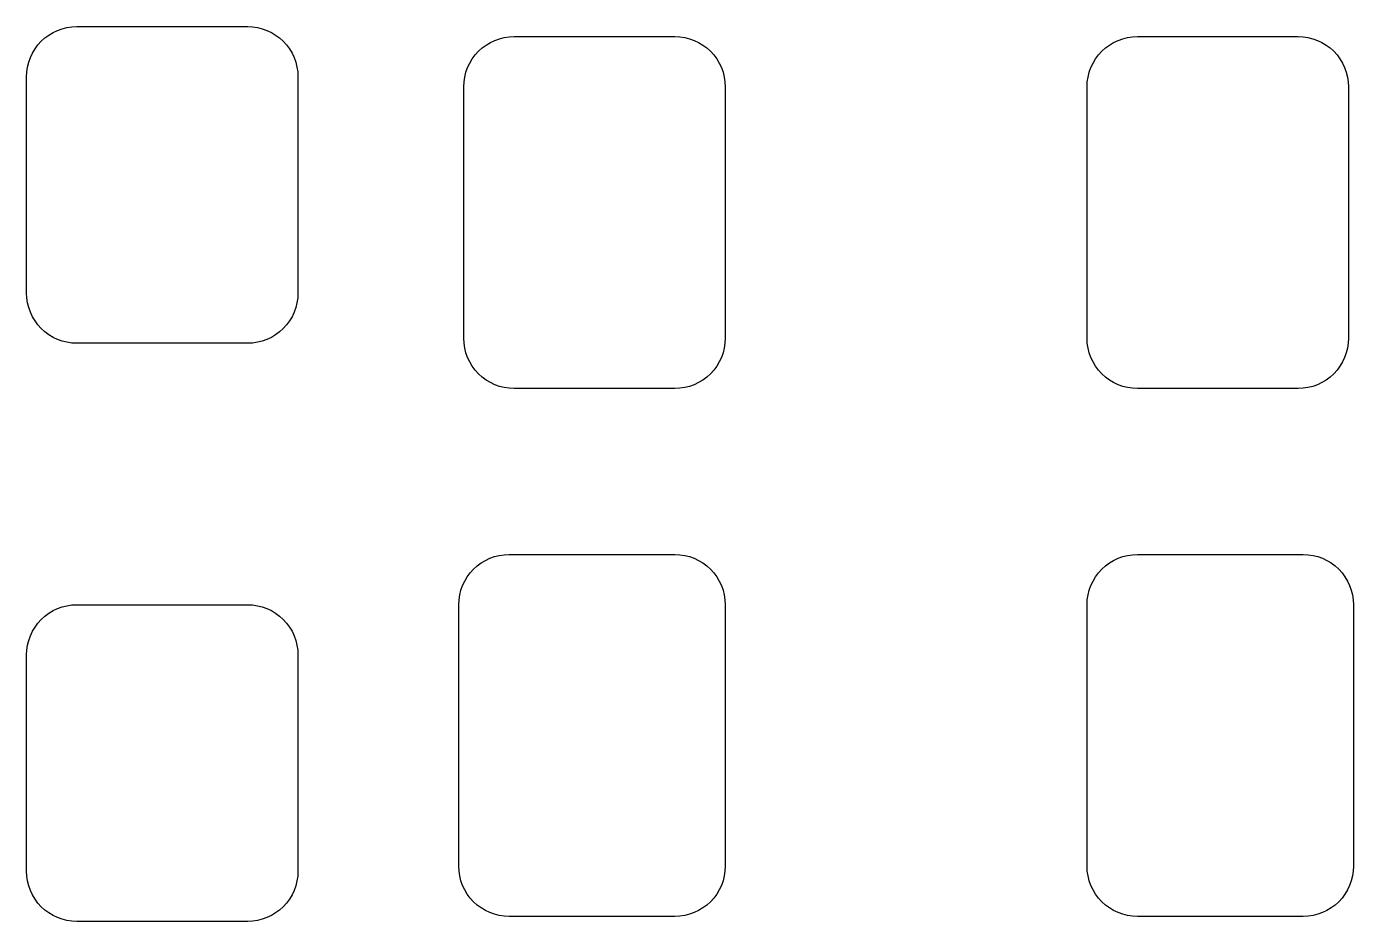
# Model space of a CAD drawing. Extents: x 0 to 61, y 0 to 68.6.
# Drawn here: x 16.91 to 23.51, y 31.56 to 36.01 of the extents above; entities that cross this region are included whole.
import ezdxf

# ---------------------------------------------------------------- set-up
doc = ezdxf.new("R2010")
doc.units = 0
doc.layers.add('Layer_1', color=7, linetype='CONTINUOUS')

msp = doc.modelspace()

# ---------------------------------------------------------------- linework, layer by layer
at = {"layer": 'Layer_1', "color": 1}
for p, q in [((17.023207, 35.967738), (17.044264, 35.980438)), ((17.044264, 35.980438), (17.066438, 35.990852)), ((17.066438, 35.990852), (17.089527, 35.99898)), ((17.089527, 35.99898), (17.113326, 36.005076)), ((17.113326, 36.005076), (17.137609, 36.008632)), ((17.137609, 36.008632), (17.16212, 36.009902)), ((17.16212, 36.009902), (18.012106, 36.009902)), ((18.012106, 36.009902), (18.036617, 36.008632)), ((18.036617, 36.008632), (18.060874, 36.005076)), ((18.060874, 36.005076), (18.084674, 35.99898)), ((18.084674, 35.99898), (18.107788, 35.990852)), ((18.107788, 35.990852), (18.129962, 35.980438)), ((18.129962, 35.980438), (18.150993, 35.967738)), ((16.954246, 35.89865), (16.968851, 35.918462)), ((16.968851, 35.918462), (16.985336, 35.93675)), ((16.985336, 35.93675), (17.003522, 35.953006)), ((17.003522, 35.953006), (17.023207, 35.967738)), ((18.150993, 35.967738), (18.170704, 35.953006)), ((18.170704, 35.953006), (18.18889, 35.93675)), ((18.18889, 35.93675), (18.205375, 35.918462)), ((18.205375, 35.918462), (18.21998, 35.89865)), ((19.1785, 35.903222), (19.19821, 35.9177)), ((19.19821, 35.9177), (19.219267, 35.9304)), ((19.219267, 35.9304), (19.241441, 35.940814)), ((19.241441, 35.940814), (19.26453, 35.949196)), ((19.26453, 35.949196), (19.28833, 35.955038)), ((19.28833, 35.955038), (19.312612, 35.958594)), ((19.312612, 35.958594), (19.337098, 35.959864)), ((19.337098, 35.959864), (20.137122, 35.959864)), ((20.137122, 35.959864), (20.161607, 35.958594)), ((20.161607, 35.958594), (20.18589, 35.955038)), ((20.18589, 35.955038), (20.20969, 35.949196)), ((20.20969, 35.949196), (20.232778, 35.940814)), ((20.232778, 35.940814), (20.254952, 35.9304)), ((20.254952, 35.9304), (20.276009, 35.9177)), ((20.276009, 35.9177), (20.295719, 35.903222)), ((22.278521, 35.903222), (22.298231, 35.9177)), ((22.298231, 35.9177), (22.319262, 35.9304)), ((22.319262, 35.9304), (22.341436, 35.940814)), ((22.341436, 35.940814), (22.36455, 35.949196)), ((22.36455, 35.949196), (22.38835, 35.955038)), ((22.38835, 35.955038), (22.412607, 35.958594)), ((22.412607, 35.958594), (22.437118, 35.959864)), ((22.437118, 35.959864), (23.237117, 35.959864)), ((23.237117, 35.959864), (23.261628, 35.958594)), ((23.261628, 35.958594), (23.285885, 35.955038)), ((23.285885, 35.955038), (23.309685, 35.949196)), ((23.309685, 35.949196), (23.332774, 35.940814)), ((23.332774, 35.940814), (23.354973, 35.9304)), ((23.354973, 35.9304), (23.376004, 35.9177)), ((23.376004, 35.9177), (23.395715, 35.903222)), ((16.922877, 35.832356), (16.931132, 35.85547)), ((16.931132, 35.85547), (16.941622, 35.877822)), ((16.941622, 35.877822), (16.954246, 35.89865)), ((18.21998, 35.89865), (18.232578, 35.877822)), ((18.232578, 35.877822), (18.243068, 35.85547)), ((18.243068, 35.85547), (18.251349, 35.832356)), ((19.116625, 35.827784), (19.129249, 35.848866)), ((19.129249, 35.848866), (19.143854, 35.868424)), ((19.143854, 35.868424), (19.160339, 35.886712)), ((19.160339, 35.886712), (19.1785, 35.903222)), ((20.295719, 35.903222), (20.31388, 35.886712)), ((20.31388, 35.886712), (20.330365, 35.868424)), ((20.330365, 35.868424), (20.34497, 35.848866)), ((20.34497, 35.848866), (20.357594, 35.827784)), ((22.216621, 35.827784), (22.229245, 35.848866)), ((22.229245, 35.848866), (22.24385, 35.868424)), ((22.24385, 35.868424), (22.260334, 35.886712)), ((22.260334, 35.886712), (22.278521, 35.903222)), ((23.395715, 35.903222), (23.413901, 35.886712)), ((23.413901, 35.886712), (23.43036, 35.868424)), ((23.43036, 35.868424), (23.444991, 35.848866)), ((23.444991, 35.848866), (23.457589, 35.827784)), ((16.912108, 35.759966), (16.913301, 35.78435)), ((16.913301, 35.78435), (16.916908, 35.808734)), ((16.916908, 35.808734), (16.922877, 35.832356)), ((18.251349, 35.832356), (18.257318, 35.808734)), ((18.257318, 35.808734), (18.260899, 35.78435)), ((18.260899, 35.78435), (18.262118, 35.759966)), ((19.091911, 35.758696), (19.09788, 35.782318)), ((19.09788, 35.782318), (19.106135, 35.805432)), ((19.106135, 35.805432), (19.116625, 35.827784)), ((20.357594, 35.827784), (20.368084, 35.805432)), ((20.368084, 35.805432), (20.376339, 35.782318)), ((20.376339, 35.782318), (20.382308, 35.758696)), ((22.191907, 35.758696), (22.197876, 35.782318)), ((22.197876, 35.782318), (22.206131, 35.805432)), ((22.206131, 35.805432), (22.216621, 35.827784)), ((23.457589, 35.827784), (23.468079, 35.805432)), ((23.468079, 35.805432), (23.47636, 35.782318)), ((23.47636, 35.782318), (23.482303, 35.758696)), ((16.912108, 34.684783), (16.912108, 35.759966)), ((18.262118, 35.759966), (18.262118, 34.684783)), ((19.087111, 35.709928), (19.088304, 35.734312)), ((19.087111, 34.459739), (19.087111, 35.709928)), ((19.088304, 35.734312), (19.091911, 35.758696)), ((20.382308, 35.758696), (20.385915, 35.734312)), ((20.385915, 35.734312), (20.387109, 35.709928)), ((20.387109, 35.709928), (20.387109, 34.459739)), ((22.187106, 35.709928), (22.188325, 35.734312)), ((22.187106, 34.459739), (22.187106, 35.709928)), ((22.188325, 35.734312), (22.191907, 35.758696)), ((23.482303, 35.758696), (23.48591, 35.734312)), ((23.48591, 35.734312), (23.487104, 35.709928)), ((23.487104, 35.709928), (23.487104, 34.459739)), ((16.913301, 34.660399), (16.912108, 34.684783)), ((16.916908, 34.636015), (16.913301, 34.660399)), ((18.260899, 34.660399), (18.257318, 34.636015)), ((18.262118, 34.684783), (18.260899, 34.660399)), ((16.922877, 34.612393), (16.916908, 34.636015)), ((16.931132, 34.589279), (16.922877, 34.612393)), ((16.941622, 34.566927), (16.931132, 34.589279)), ((18.243068, 34.589279), (18.232578, 34.566927)), ((18.251349, 34.612393), (18.243068, 34.589279)), ((18.257318, 34.636015), (18.251349, 34.612393)), ((16.954246, 34.545845), (16.941622, 34.566927)), ((16.968851, 34.526287), (16.954246, 34.545845)), ((16.985336, 34.507999), (16.968851, 34.526287)), ((18.205375, 34.526287), (18.18889, 34.507999)), ((18.21998, 34.545845), (18.205375, 34.526287)), ((18.232578, 34.566927), (18.21998, 34.545845)), ((17.003522, 34.491489), (16.985336, 34.507999)), ((17.023207, 34.477011), (17.003522, 34.491489)), ((17.044264, 34.464311), (17.023207, 34.477011)), ((17.066438, 34.453897), (17.044264, 34.464311)), ((17.089527, 34.445515), (17.066438, 34.453897)), ((18.107788, 34.453897), (18.084674, 34.445515)), ((18.129962, 34.464311), (18.107788, 34.453897)), ((18.150993, 34.477011), (18.129962, 34.464311)), ((18.170704, 34.491489), (18.150993, 34.477011)), ((18.18889, 34.507999), (18.170704, 34.491489)), ((19.088304, 34.435355), (19.087111, 34.459739)), ((20.387109, 34.459739), (20.385915, 34.435355)), ((22.188325, 34.435355), (22.187106, 34.459739)), ((23.487104, 34.459739), (23.48591, 34.435355)), ((17.113326, 34.439673), (17.089527, 34.445515)), ((17.137609, 34.436117), (17.113326, 34.439673)), ((17.16212, 34.434847), (17.137609, 34.436117)), ((18.012106, 34.434847), (17.16212, 34.434847)), ((18.036617, 34.436117), (18.012106, 34.434847)), ((18.060874, 34.439673), (18.036617, 34.436117)), ((18.084674, 34.445515), (18.060874, 34.439673)), ((19.091911, 34.410971), (19.088304, 34.435355)), ((19.09788, 34.387349), (19.091911, 34.410971)), ((19.106135, 34.364235), (19.09788, 34.387349)), ((20.376339, 34.387349), (20.368084, 34.364235)), ((20.382308, 34.410971), (20.376339, 34.387349)), ((20.385915, 34.435355), (20.382308, 34.410971)), ((22.191907, 34.410971), (22.188325, 34.435355)), ((22.197876, 34.387349), (22.191907, 34.410971)), ((22.206131, 34.364235), (22.197876, 34.387349)), ((23.47636, 34.387349), (23.468079, 34.364235)), ((23.482303, 34.410971), (23.47636, 34.387349)), ((23.48591, 34.435355), (23.482303, 34.410971)), ((19.116625, 34.341883), (19.106135, 34.364235)), ((19.129249, 34.321055), (19.116625, 34.341883)), ((19.143854, 34.301243), (19.129249, 34.321055)), ((20.34497, 34.321055), (20.330365, 34.301243)), ((20.357594, 34.341883), (20.34497, 34.321055)), ((20.368084, 34.364235), (20.357594, 34.341883)), ((22.216621, 34.341883), (22.206131, 34.364235)), ((22.229245, 34.321055), (22.216621, 34.341883)), ((22.24385, 34.301243), (22.229245, 34.321055)), ((23.444991, 34.321055), (23.43036, 34.301243)), ((23.457589, 34.341883), (23.444991, 34.321055)), ((23.468079, 34.364235), (23.457589, 34.341883)), ((19.160339, 34.282955), (19.143854, 34.301243)), ((19.1785, 34.266699), (19.160339, 34.282955)), ((19.19821, 34.251967), (19.1785, 34.266699)), ((20.295719, 34.266699), (20.276009, 34.251967)), ((20.31388, 34.282955), (20.295719, 34.266699)), ((20.330365, 34.301243), (20.31388, 34.282955)), ((22.260334, 34.282955), (22.24385, 34.301243)), ((22.278521, 34.266699), (22.260334, 34.282955)), ((22.298231, 34.251967), (22.278521, 34.266699)), ((23.395715, 34.266699), (23.376004, 34.251967)), ((23.413901, 34.282955), (23.395715, 34.266699)), ((23.43036, 34.301243), (23.413901, 34.282955)), ((19.219267, 34.239267), (19.19821, 34.251967)), ((19.241441, 34.228853), (19.219267, 34.239267)), ((19.26453, 34.220725), (19.241441, 34.228853)), ((19.28833, 34.214629), (19.26453, 34.220725)), ((19.312612, 34.211073), (19.28833, 34.214629)), ((19.337098, 34.209803), (19.312612, 34.211073)), ((20.137122, 34.209803), (19.337098, 34.209803)), ((20.161607, 34.211073), (20.137122, 34.209803)), ((20.18589, 34.214629), (20.161607, 34.211073)), ((20.20969, 34.220725), (20.18589, 34.214629)), ((20.232778, 34.228853), (20.20969, 34.220725)), ((20.254952, 34.239267), (20.232778, 34.228853)), ((20.276009, 34.251967), (20.254952, 34.239267)), ((22.319262, 34.239267), (22.298231, 34.251967)), ((22.341436, 34.228853), (22.319262, 34.239267)), ((22.36455, 34.220725), (22.341436, 34.228853)), ((22.38835, 34.214629), (22.36455, 34.220725)), ((22.412607, 34.211073), (22.38835, 34.214629)), ((22.437118, 34.209803), (22.412607, 34.211073)), ((23.237117, 34.209803), (22.437118, 34.209803)), ((23.261628, 34.211073), (23.237117, 34.209803)), ((23.285885, 34.214629), (23.261628, 34.211073)), ((23.309685, 34.220725), (23.285885, 34.214629)), ((23.332774, 34.228853), (23.309685, 34.220725)), ((23.354973, 34.239267), (23.332774, 34.228853)), ((23.376004, 34.251967), (23.354973, 34.239267)), ((19.153506, 33.328169), (19.173217, 33.342647)), ((19.173217, 33.342647), (19.194248, 33.355347)), ((19.194248, 33.355347), (19.216448, 33.365761)), ((19.216448, 33.365761), (19.239536, 33.374143)), ((19.239536, 33.374143), (19.263336, 33.379985)), ((19.263336, 33.379985), (19.287593, 33.383541)), ((19.287593, 33.383541), (19.312104, 33.384811)), ((19.312104, 33.384811), (20.137122, 33.384811)), ((20.137122, 33.384811), (20.161607, 33.383541)), ((20.161607, 33.383541), (20.18589, 33.379985)), ((20.18589, 33.379985), (20.20969, 33.374143)), ((20.20969, 33.374143), (20.232778, 33.365761)), ((20.232778, 33.365761), (20.254952, 33.355347)), ((20.254952, 33.355347), (20.276009, 33.342647)), ((20.276009, 33.342647), (20.295719, 33.328169)), ((22.278521, 33.328169), (22.298231, 33.342647)), ((22.298231, 33.342647), (22.319262, 33.355347)), ((22.319262, 33.355347), (22.341436, 33.365761)), ((22.341436, 33.365761), (22.36455, 33.374143)), ((22.36455, 33.374143), (22.38835, 33.379985)), ((22.38835, 33.379985), (22.412607, 33.383541)), ((22.412607, 33.383541), (22.437118, 33.384811)), ((22.437118, 33.384811), (23.262111, 33.384811)), ((23.262111, 33.384811), (23.286622, 33.383541)), ((23.286622, 33.383541), (23.310879, 33.379985)), ((23.310879, 33.379985), (23.334679, 33.374143)), ((23.334679, 33.374143), (23.357793, 33.365761)), ((23.357793, 33.365761), (23.379967, 33.355347)), ((23.379967, 33.355347), (23.400998, 33.342647)), ((23.400998, 33.342647), (23.420708, 33.328169)), ((19.091632, 33.25273), (19.10423, 33.273812)), ((19.10423, 33.273812), (19.118861, 33.29337)), ((19.118861, 33.29337), (19.135345, 33.311659)), ((19.135345, 33.311659), (19.153506, 33.328169)), ((20.295719, 33.328169), (20.31388, 33.311659)), ((20.31388, 33.311659), (20.330365, 33.29337)), ((20.330365, 33.29337), (20.34497, 33.273812)), ((20.34497, 33.273812), (20.357594, 33.25273)), ((22.216621, 33.25273), (22.229245, 33.273812)), ((22.229245, 33.273812), (22.24385, 33.29337)), ((22.24385, 33.29337), (22.260334, 33.311659)), ((22.260334, 33.311659), (22.278521, 33.328169)), ((23.420708, 33.328169), (23.438895, 33.311659)), ((23.438895, 33.311659), (23.455354, 33.29337)), ((23.455354, 33.29337), (23.469984, 33.273812)), ((23.469984, 33.273812), (23.482583, 33.25273)), ((19.066918, 33.183642), (19.072887, 33.207518)), ((19.072887, 33.207518), (19.081142, 33.230632)), ((19.081142, 33.230632), (19.091632, 33.25273)), ((20.357594, 33.25273), (20.368084, 33.230632)), ((20.368084, 33.230632), (20.376339, 33.207518)), ((20.376339, 33.207518), (20.382308, 33.183642)), ((22.191907, 33.183642), (22.197876, 33.207518)), ((22.197876, 33.207518), (22.206131, 33.230632)), ((22.206131, 33.230632), (22.216621, 33.25273)), ((23.482583, 33.25273), (23.493073, 33.230632)), ((23.493073, 33.230632), (23.501353, 33.207518)), ((23.501353, 33.207518), (23.507297, 33.183642)), ((17.113326, 33.130048), (17.137609, 33.133604)), ((17.137609, 33.133604), (17.16212, 33.134874)), ((17.16212, 33.134874), (18.012106, 33.134874)), ((18.012106, 33.134874), (18.036617, 33.133604)), ((18.036617, 33.133604), (18.060874, 33.130048)), ((19.062117, 33.134874), (19.063311, 33.159258)), ((19.062117, 31.834902), (19.062117, 33.134874)), ((19.063311, 33.159258), (19.066918, 33.183642)), ((20.382308, 33.183642), (20.385915, 33.159258)), ((20.385915, 33.159258), (20.387109, 33.134874)), ((20.387109, 33.134874), (20.387109, 31.834902)), ((22.187106, 33.134874), (22.188325, 33.159258)), ((22.187106, 31.834902), (22.187106, 33.134874)), ((22.188325, 33.159258), (22.191907, 33.183642)), ((23.507297, 33.183642), (23.510904, 33.159258)), ((23.510904, 33.159258), (23.512123, 33.134874)), ((23.512123, 33.134874), (23.512123, 31.834902)), ((16.985336, 33.061722), (17.003522, 33.077978)), ((17.003522, 33.077978), (17.023207, 33.09271)), ((17.023207, 33.09271), (17.044264, 33.10541)), ((17.044264, 33.10541), (17.066438, 33.115824)), ((17.066438, 33.115824), (17.089527, 33.124206)), ((17.089527, 33.124206), (17.113326, 33.130048)), ((18.060874, 33.130048), (18.084674, 33.124206)), ((18.084674, 33.124206), (18.107788, 33.115824)), ((18.107788, 33.115824), (18.129962, 33.10541)), ((18.129962, 33.10541), (18.150993, 33.09271)), ((18.150993, 33.09271), (18.170704, 33.077978)), ((18.170704, 33.077978), (18.18889, 33.061722)), ((16.931132, 32.980442), (16.941622, 33.002794)), ((16.941622, 33.002794), (16.954246, 33.023622)), ((16.954246, 33.023622), (16.968851, 33.043434)), ((16.968851, 33.043434), (16.985336, 33.061722)), ((18.18889, 33.061722), (18.205375, 33.043434)), ((18.205375, 33.043434), (18.21998, 33.023622)), ((18.21998, 33.023622), (18.232578, 33.002794)), ((18.232578, 33.002794), (18.243068, 32.980442)), ((16.916908, 32.933706), (16.922877, 32.957328)), ((16.922877, 32.957328), (16.931132, 32.980442)), ((18.243068, 32.980442), (18.251349, 32.957328)), ((18.251349, 32.957328), (18.257318, 32.933706)), ((16.912108, 32.884938), (16.913301, 32.909322)), ((16.912108, 31.809756), (16.912108, 32.884938)), ((16.913301, 32.909322), (16.916908, 32.933706)), ((18.257318, 32.933706), (18.260899, 32.909322)), ((18.260899, 32.909322), (18.262118, 32.884938)), ((18.262118, 32.884938), (18.262118, 31.809756)), ((19.063311, 31.810264), (19.062117, 31.834902)), ((20.387109, 31.834902), (20.385915, 31.810264)), ((22.188325, 31.810264), (22.187106, 31.834902)), ((23.512123, 31.834902), (23.510904, 31.810264)), ((16.913301, 31.785372), (16.912108, 31.809756)), ((16.916908, 31.760988), (16.913301, 31.785372)), ((16.922877, 31.737366), (16.916908, 31.760988)), ((18.257318, 31.760988), (18.251349, 31.737366)), ((18.260899, 31.785372), (18.257318, 31.760988)), ((18.262118, 31.809756), (18.260899, 31.785372)), ((19.066918, 31.786134), (19.063311, 31.810264)), ((19.072887, 31.762258), (19.066918, 31.786134)), ((19.081142, 31.739144), (19.072887, 31.762258)), ((20.376339, 31.762258), (20.368084, 31.739144)), ((20.382308, 31.786134), (20.376339, 31.762258)), ((20.385915, 31.810264), (20.382308, 31.786134)), ((22.191907, 31.786134), (22.188325, 31.810264)), ((22.197876, 31.762258), (22.191907, 31.786134)), ((22.206131, 31.739144), (22.197876, 31.762258)), ((23.501353, 31.762258), (23.493073, 31.739144)), ((23.507297, 31.786134), (23.501353, 31.762258)), ((23.510904, 31.810264), (23.507297, 31.786134)), ((16.931132, 31.714252), (16.922877, 31.737366)), ((16.941622, 31.6919), (16.931132, 31.714252)), ((16.954246, 31.671072), (16.941622, 31.6919)), ((18.232578, 31.6919), (18.21998, 31.671072)), ((18.243068, 31.714252), (18.232578, 31.6919)), ((18.251349, 31.737366), (18.243068, 31.714252)), ((19.091632, 31.717046), (19.081142, 31.739144)), ((19.10423, 31.695964), (19.091632, 31.717046)), ((19.118861, 31.676152), (19.10423, 31.695964)), ((20.34497, 31.695964), (20.330365, 31.676152)), ((20.357594, 31.717046), (20.34497, 31.695964)), ((20.368084, 31.739144), (20.357594, 31.717046)), ((22.216621, 31.717046), (22.206131, 31.739144)), ((22.229245, 31.695964), (22.216621, 31.717046)), ((22.24385, 31.676152), (22.229245, 31.695964)), ((23.469984, 31.695964), (23.455354, 31.676152)), ((23.482583, 31.717046), (23.469984, 31.695964)), ((23.493073, 31.739144), (23.482583, 31.717046)), ((16.968851, 31.65126), (16.954246, 31.671072)), ((16.985336, 31.632972), (16.968851, 31.65126)), ((17.003522, 31.616716), (16.985336, 31.632972)), ((17.023207, 31.601984), (17.003522, 31.616716)), ((18.170704, 31.616716), (18.150993, 31.601984)), ((18.18889, 31.632972), (18.170704, 31.616716)), ((18.205375, 31.65126), (18.18889, 31.632972)), ((18.21998, 31.671072), (18.205375, 31.65126)), ((19.135345, 31.658118), (19.118861, 31.676152)), ((19.153506, 31.641608), (19.135345, 31.658118)), ((19.173217, 31.626876), (19.153506, 31.641608)), ((19.194248, 31.61443), (19.173217, 31.626876)), ((19.216448, 31.603762), (19.194248, 31.61443)), ((20.254952, 31.61443), (20.232778, 31.603762)), ((20.276009, 31.626876), (20.254952, 31.61443)), ((20.295719, 31.641608), (20.276009, 31.626876)), ((20.31388, 31.658118), (20.295719, 31.641608)), ((20.330365, 31.676152), (20.31388, 31.658118)), ((22.260334, 31.658118), (22.24385, 31.676152)), ((22.278521, 31.641608), (22.260334, 31.658118)), ((22.298231, 31.626876), (22.278521, 31.641608)), ((22.319262, 31.61443), (22.298231, 31.626876)), ((22.341436, 31.603762), (22.319262, 31.61443)), ((23.379967, 31.61443), (23.357793, 31.603762)), ((23.400998, 31.626876), (23.379967, 31.61443)), ((23.420708, 31.641608), (23.400998, 31.626876)), ((23.438895, 31.658118), (23.420708, 31.641608)), ((23.455354, 31.676152), (23.438895, 31.658118)), ((17.044264, 31.589284), (17.023207, 31.601984)), ((17.066438, 31.57887), (17.044264, 31.589284)), ((17.089527, 31.570488), (17.066438, 31.57887)), ((17.113326, 31.564646), (17.089527, 31.570488)), ((17.137609, 31.56109), (17.113326, 31.564646)), ((17.16212, 31.55982), (17.137609, 31.56109)), ((18.012106, 31.55982), (17.16212, 31.55982)), ((18.036617, 31.56109), (18.012106, 31.55982)), ((18.060874, 31.564646), (18.036617, 31.56109)), ((18.084674, 31.570488), (18.060874, 31.564646)), ((18.107788, 31.57887), (18.084674, 31.570488)), ((18.129962, 31.589284), (18.107788, 31.57887)), ((18.150993, 31.601984), (18.129962, 31.589284)), ((19.239536, 31.595634), (19.216448, 31.603762)), ((19.263336, 31.589538), (19.239536, 31.595634)), ((19.287593, 31.585982), (19.263336, 31.589538)), ((19.312104, 31.584966), (19.287593, 31.585982)), ((20.137122, 31.584966), (19.312104, 31.584966)), ((20.161607, 31.585982), (20.137122, 31.584966)), ((20.18589, 31.589538), (20.161607, 31.585982)), ((20.20969, 31.595634), (20.18589, 31.589538)), ((20.232778, 31.603762), (20.20969, 31.595634)), ((22.36455, 31.595634), (22.341436, 31.603762)), ((22.38835, 31.589538), (22.36455, 31.595634)), ((22.412607, 31.585982), (22.38835, 31.589538)), ((22.437118, 31.584966), (22.412607, 31.585982)), ((23.262111, 31.584966), (22.437118, 31.584966)), ((23.286622, 31.585982), (23.262111, 31.584966)), ((23.310879, 31.589538), (23.286622, 31.585982)), ((23.334679, 31.595634), (23.310879, 31.589538)), ((23.357793, 31.603762), (23.334679, 31.595634))]:
    msp.add_line(p, q, dxfattribs=at)

doc.saveas('drawing.dxf')
